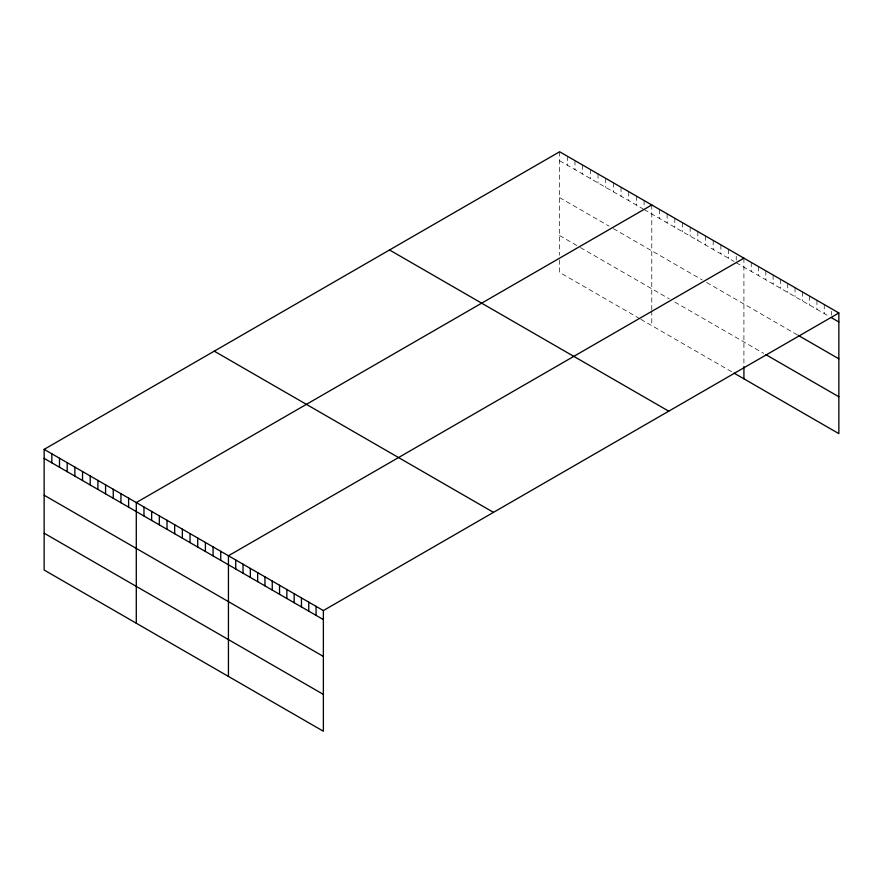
<?xml version="1.0" encoding="UTF-8"?>
<svg xmlns="http://www.w3.org/2000/svg" width="883" height="883" viewBox="0 0 883 883"><rect width="100%" height="100%" fill="white"/><g stroke="black" fill="none" stroke-linecap="round" stroke-linejoin="round"><path stroke-width="0.66" stroke-dasharray="4.42 3.31" d="M559.634 160.761L643.001 208.896M644.093 209.536L734.049 261.456M736.234 262.726L828.42 315.948M559.634 197.615L608.994 226.114M613.387 228.642L702.239 279.944M706.621 282.472L797.117 334.723M559.634 235.573L579.38 246.975M580.473 247.604L669.325 298.907M674.811 302.074L763.74 353.41M639.711 318.653L559.634 272.428L559.634 257.681M640.804 319.293L731.852 371.853M831.543 311.324L831.543 315.176M824.247 304.536L824.247 313.542M816.941 300.319L816.941 309.326M809.645 296.103L809.645 305.11M802.338 291.887L802.338 300.893M795.031 287.67L795.031 296.677M787.735 283.454L787.735 292.461M780.429 279.238L780.429 288.244M773.122 275.021L773.122 284.028M765.826 270.805L765.826 279.812M758.519 266.589L758.519 275.595M751.223 262.372L751.223 271.379M743.916 258.156L743.916 364.083M736.234 256.291L736.234 260.154M728.563 249.293L728.563 258.3M720.881 244.856L720.881 253.863M713.199 240.419L713.199 249.425M705.528 235.993L705.528 244.999M697.846 231.556L697.846 240.562M690.164 227.119L690.164 236.125M682.493 222.693L682.493 231.699M674.811 218.256L674.811 227.262M667.129 213.829L667.129 222.825M659.458 209.392L659.458 218.399M651.775 204.955L651.775 309.657M651.775 310.882L651.775 325.617M644.093 200.529L644.093 206.953M636.422 196.092L636.422 205.099M628.74 191.655L628.74 200.662M621.058 187.229L621.058 196.236M613.387 182.792L613.387 191.799M605.705 178.355L605.705 187.362M598.023 173.929L598.023 182.936M590.352 169.492L590.352 178.498M582.67 165.055L582.67 174.061M574.988 160.629L574.988 169.635M567.316 156.192L567.316 165.198M559.634 151.766L559.634 255.231"/><path stroke-width="1.32" d="M838.85 312.968L323.366 610.572L323.366 731.234L44.15 570.032L44.15 449.37L559.634 151.766L838.85 312.968L838.85 433.63L734.049 373.123M651.775 204.955L136.291 502.57L136.291 623.232M743.916 258.156L228.432 555.771L228.432 676.433M831.543 317.759L838.85 321.975M798.166 335.33L838.85 358.818M765.826 354.624L838.85 396.776M389.524 249.977L668.74 411.18M214.26 351.158L493.476 512.361M44.15 449.37L323.366 610.572M44.15 458.376L323.366 619.579M44.15 495.22L323.366 656.433M44.15 533.189L323.366 694.391M743.916 366.533L743.916 378.818M316.059 606.356L316.059 615.363M308.763 602.14L308.763 611.146M301.456 597.923L301.456 606.93M294.16 593.707L294.16 602.714M286.854 589.491L286.854 598.497M279.547 585.274L279.547 594.281M272.251 581.058L272.251 590.065M264.944 576.853L264.944 585.848M257.648 572.637L257.648 581.632M250.342 568.42L250.342 577.416M243.035 564.204L243.035 573.199M235.739 559.988L235.739 568.994M220.75 551.334L220.75 560.341M213.079 546.897L213.079 555.904M205.397 542.471L205.397 551.478M197.715 538.034L197.715 547.041M190.044 533.597L190.044 542.604M182.362 529.171L182.362 538.177M174.679 524.734L174.679 533.74M167.008 520.297L167.008 529.303M159.326 515.871L159.326 524.877M151.644 511.434L151.644 520.44M143.973 507.008L143.973 516.003M128.609 498.133L128.609 507.14M120.938 493.707L120.938 502.714M113.256 489.27L113.256 498.277M105.574 484.833L105.574 493.84M97.903 480.407L97.903 489.414M90.221 475.97L90.221 484.977M82.538 471.533L82.538 480.54M74.867 467.107L74.867 476.114M67.185 462.67L67.185 471.677M59.503 458.244L59.503 467.239M51.832 453.807L51.832 462.813"/></g></svg>
